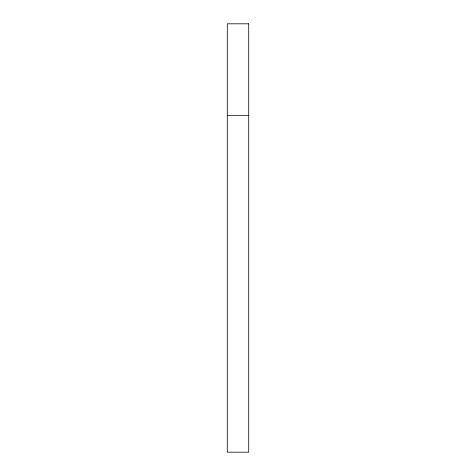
<?xml version="1.0" encoding="UTF-8"?>
<svg xmlns="http://www.w3.org/2000/svg" width="476" height="476" viewBox="0 0 476 476"><rect width="100%" height="100%" fill="white"/><g stroke="black" fill="none" stroke-linecap="round" stroke-linejoin="round"><path stroke-width="0.71" d="M227.29 115.603L248.71 115.603M248.71 23.8L227.29 23.8L227.29 452.2L248.71 452.2L248.71 23.8"/></g></svg>
